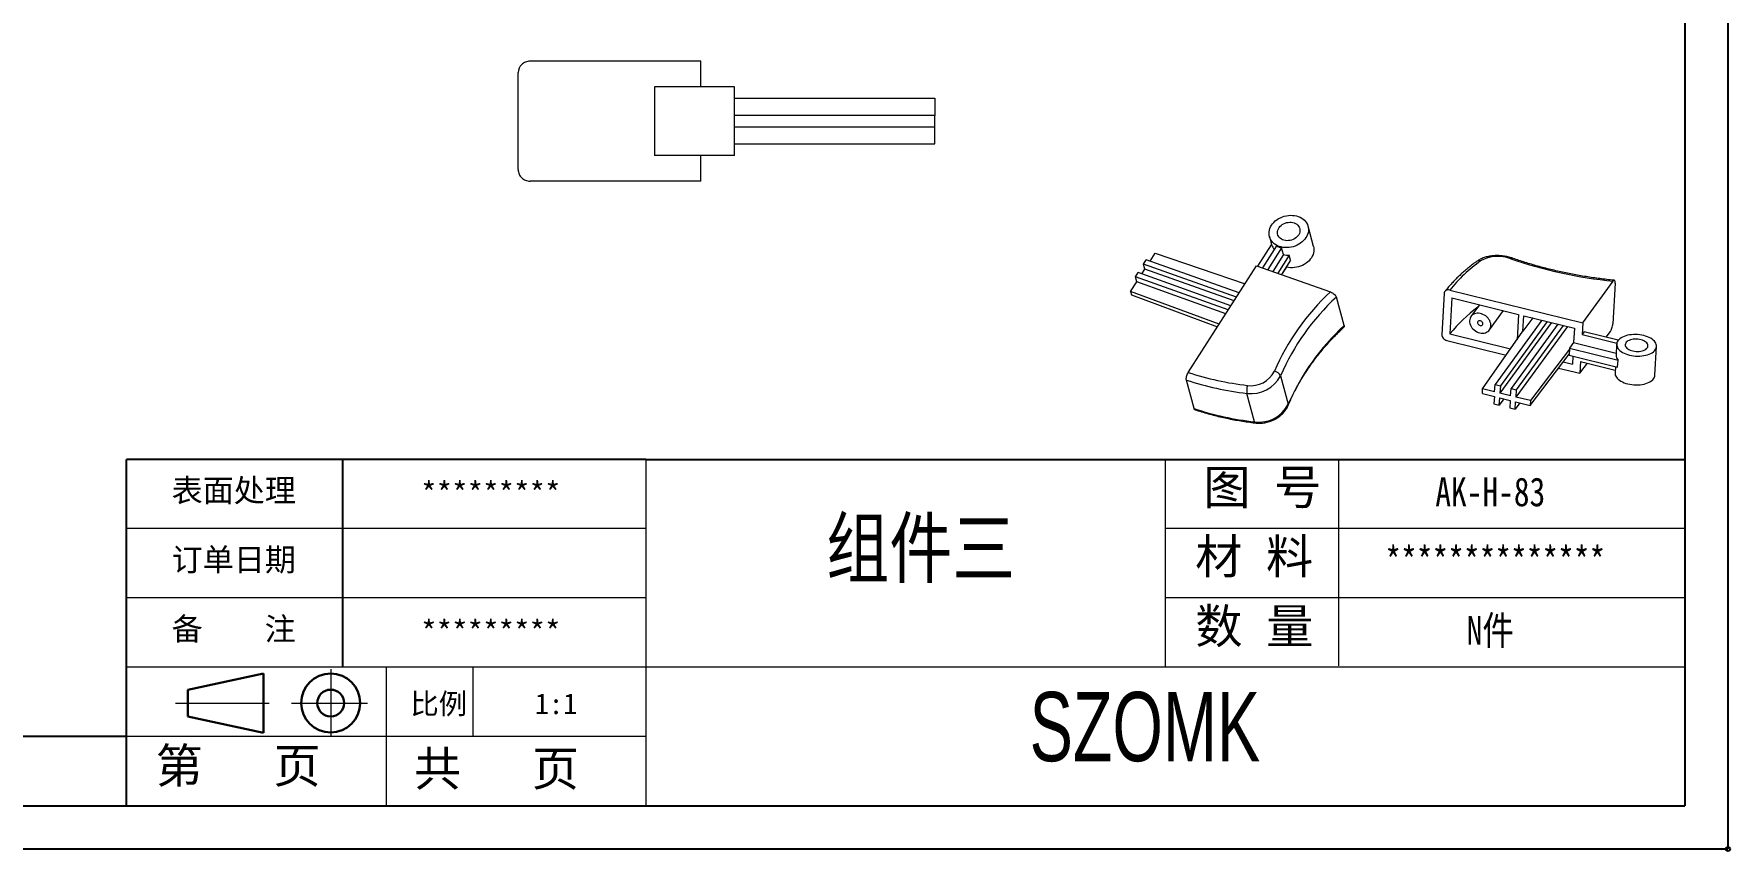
# Model space of a CAD drawing. Header units: inches. Extents: x 1424 to 4050, y 1126 to 1517.
# Drawn here: x 3710.1 to 3858.7, y 1125.7 to 1197.2 of the extents above; entities that cross this region are included whole.
import ezdxf

# ---------------------------------------------------------------- set-up
doc = ezdxf.new("R2010")
doc.units = ezdxf.units.IN
doc.header["$LTSCALE"] = 15
doc.linetypes.add('CENTER2', pattern=[28.575, 19.05, -3.175, 3.175, -3.175])
doc.layers.add('文字', color=81, linetype='Continuous')
for name, color, linetype, lineweight in [('粗实线', 7, 'Continuous', 30), ('细实线', 3, 'Continuous', 9), ('细点划线', 2, 'CENTER2', 9)]:
    doc.layers.add(name, color=color, linetype=linetype, lineweight=lineweight)
doc.styles.get("Standard").update_dxf_attribs({"font": 'txt', "bigfont": 'gbcbig.shx'})
doc.styles.add('宋体', font='', dxfattribs={"width": 0.8, "height": 3.5})
doc.styles.add('长仿宋', font='', dxfattribs={"width": 0.7, "height": 4})
doc.styles.get('宋体').set_extended_font_data('SimSun')
doc.styles.get('长仿宋').set_extended_font_data('SimSun')

msp = doc.modelspace()

# ---------------------------------------------------------------- linework, layer by layer
for p, q in [((3858.559, 1285.122), (3858.559, 1125.84)), ((3854.766, 1281.33), (3854.766, 1129.632)), ((3763.748, 1159.971), (3718.238, 1159.971)), ((3718.238, 1129.632), (3718.238, 1159.971)), ((3737.201, 1141.768), (3737.201, 1159.971)), ((3763.748, 1159.971), (3854.766, 1159.971)), ((3718.238, 1135.7), (3640.873, 1135.7)), ((3640.873, 1129.632), (3854.766, 1129.632)), ((3633.288, 1125.84), (3858.559, 1125.84))]:
    msp.add_line(p, q)
at = {"color": 7, "linetype": 'Continuous', "lineweight": 15}
for p, q in [((3768.563, 1194.847), (3753.596, 1194.847)), ((3768.563, 1192.597), (3768.563, 1194.847)), ((3752.563, 1185.347), (3752.563, 1193.847)), ((3764.516, 1192.597), (3764.516, 1186.597)), ((3768.016, 1192.597), (3764.516, 1192.597)), ((3771.516, 1192.597), (3768.016, 1192.597)), ((3771.516, 1186.597), (3771.516, 1192.597)), ((3771.516, 1191.597), (3789.063, 1191.597)), ((3789.063, 1191.597), (3789.063, 1190.097)), ((3789.063, 1190.097), (3771.516, 1190.097)), ((3771.516, 1189.097), (3789.063, 1189.097)), ((3789.063, 1189.097), (3789.063, 1190.097)), ((3789.063, 1187.597), (3789.063, 1189.097)), ((3771.516, 1187.597), (3789.063, 1187.597)), ((3768.016, 1186.597), (3764.516, 1186.597)), ((3771.516, 1186.597), (3768.016, 1186.597)), ((3768.563, 1184.347), (3768.563, 1186.597)), ((3768.563, 1184.347), (3753.596, 1184.347)), ((3822.239, 1178.626), (3821.763, 1180.388)), ((3817.379, 1176.894), (3818.577, 1178.765)), ((3817.795, 1176.746), (3819.025, 1178.664)), ((3819.453, 1178.505), (3818.227, 1176.592)), ((3818.384, 1179.477), (3818.576, 1178.763)), ((3819.615, 1177.903), (3819.453, 1178.505)), ((3807.354, 1177.077), (3807.594, 1177.451)), ((3815.494, 1174.175), (3807.354, 1177.077)), ((3807.473, 1176.636), (3807.354, 1177.077)), ((3815.733, 1174.549), (3807.594, 1177.451)), ((3807.92, 1177.335), (3808.372, 1178.039)), ((3808.372, 1178.039), (3816.243, 1175.346)), ((3819.615, 1177.903), (3818.673, 1176.433)), ((3820.116, 1177.856), (3819.105, 1176.279)), ((3820.235, 1177.416), (3819.432, 1176.162)), ((3820.235, 1177.416), (3820.116, 1177.856)), ((3806.635, 1175.954), (3806.875, 1176.328)), ((3814.774, 1173.053), (3806.635, 1175.954)), ((3806.754, 1175.514), (3806.635, 1175.954)), ((3815.014, 1173.427), (3806.875, 1176.328)), ((3807.201, 1176.212), (3807.473, 1176.636)), ((3815.286, 1173.851), (3807.473, 1176.636)), ((3811.27, 1167.581), (3817.262, 1176.936)), ((3817.262, 1176.936), (3823.721, 1174.633)), ((3819.897, 1176.86), (3819.447, 1176.157)), ((3819.897, 1176.86), (3819.892, 1176.88)), ((3845.842, 1171.923), (3848.507, 1175.584)), ((3806.215, 1174.672), (3806.754, 1175.514)), ((3813.975, 1171.804), (3806.215, 1174.672)), ((3806.215, 1174.672), (3806.294, 1174.378)), ((3806.294, 1174.378), (3813.838, 1171.59)), ((3814.567, 1172.728), (3806.754, 1175.514)), ((3824.92, 1171.683), (3824.246, 1174.18)), ((3833.686, 1174.489), (3833.483, 1170.913)), ((3834.177, 1174.795), (3845.842, 1171.923)), ((3834.374, 1174.106), (3834.195, 1170.951)), ((3834.374, 1174.106), (3840.207, 1172.671)), ((3848.667, 1175.417), (3848.464, 1171.841)), ((3836.789, 1173.512), (3836.042, 1172.486)), ((3837.659, 1171.309), (3838.887, 1172.995)), ((3840.207, 1172.671), (3840.081, 1170.454)), ((3840.596, 1171.189), (3840.673, 1172.556)), ((3840.673, 1172.556), (3845.106, 1171.465)), ((3837.062, 1166.145), (3840.596, 1171.189)), ((3842.259, 1172.165), (3838.148, 1166.518)), ((3843.085, 1171.962), (3838.579, 1165.772)), ((3842.725, 1172.051), (3838.614, 1166.403)), ((3843.659, 1171.821), (3839.548, 1166.173)), ((3844.484, 1171.618), (3839.979, 1165.427)), ((3844.125, 1171.706), (3840.014, 1166.058)), ((3841.452, 1172.364), (3840.596, 1171.189)), ((3845.106, 1171.465), (3845.035, 1170.203)), ((3845.842, 1171.923), (3845.783, 1170.893)), ((3845.961, 1171.137), (3845.783, 1170.893)), ((3848.948, 1170.402), (3845.961, 1171.137)), ((3847.889, 1170.663), (3848.256, 1171.167)), ((3833.926, 1170.378), (3839.13, 1169.097)), ((3834.195, 1170.951), (3839.512, 1169.642)), ((3844.672, 1169.608), (3841.262, 1165.111)), ((3844.672, 1169.608), (3844.649, 1169.187)), ((3844.678, 1169.713), (3844.672, 1169.608)), ((3845.035, 1170.203), (3844.678, 1169.713)), ((3844.678, 1169.713), (3848.924, 1168.668)), ((3845.035, 1170.203), (3848.76, 1169.285)), ((3845.783, 1170.893), (3848.816, 1170.146)), ((3848.804, 1170.061), (3848.751, 1169.115)), ((3852.156, 1167.339), (3852.299, 1169.863)), ((3841.238, 1164.691), (3844.649, 1169.187)), ((3844.131, 1168.505), (3844.927, 1168.31)), ((3844.649, 1169.187), (3844.643, 1169.082)), ((3844.643, 1169.082), (3848.888, 1168.037)), ((3844.966, 1169.003), (3844.927, 1168.31)), ((3845.65, 1168.537), (3845.591, 1167.506)), ((3845.591, 1167.506), (3846.236, 1168.392)), ((3845.65, 1168.537), (3848.676, 1167.792)), ((3848.888, 1168.037), (3848.924, 1168.668)), ((3811.783, 1164.416), (3811.109, 1166.913)), ((3819.357, 1167.299), (3820.031, 1164.801)), ((3843.722, 1167.966), (3845.591, 1167.506)), ((3848.692, 1168.085), (3848.661, 1167.537)), ((3817.084, 1163.254), (3816.41, 1165.751)), ((3837.038, 1165.724), (3837.062, 1166.145)), ((3837.038, 1165.724), (3838.088, 1165.466)), ((3838.112, 1165.887), (3837.062, 1166.145)), ((3838.088, 1165.466), (3838.052, 1164.835)), ((3838.112, 1165.887), (3838.148, 1166.518)), ((3838.148, 1166.518), (3838.614, 1166.403)), ((3838.519, 1164.72), (3838.555, 1165.351)), ((3838.914, 1165.263), (3838.519, 1164.72)), ((3838.555, 1165.351), (3839.488, 1165.121)), ((3838.614, 1166.403), (3838.579, 1165.772)), ((3839.512, 1165.542), (3838.579, 1165.772)), ((3839.488, 1165.121), (3839.452, 1164.49)), ((3839.512, 1165.542), (3839.548, 1166.173)), ((3839.548, 1166.173), (3840.014, 1166.058)), ((3840.014, 1166.058), (3839.979, 1165.427)), ((3841.262, 1165.111), (3839.979, 1165.427)), ((3838.052, 1164.835), (3838.519, 1164.72)), ((3839.452, 1164.49), (3839.919, 1164.376)), ((3839.919, 1164.376), (3839.955, 1165.007)), ((3840.314, 1164.918), (3839.919, 1164.376)), ((3839.955, 1165.007), (3841.238, 1164.691)), ((3841.262, 1165.111), (3841.238, 1164.691))]:
    msp.add_line(p, q, dxfattribs=at)
at = {"color": 7, "linetype": 'Continuous', "lineweight": 15, "flags": 128}
for points in [[(3820.912, 1181.242), (3821.066, 1181.179), (3821.208, 1181.102), (3821.338, 1181.012), (3821.454, 1180.91), (3821.555, 1180.797), (3821.64, 1180.675), (3821.707, 1180.545), (3821.757, 1180.409), (3821.788, 1180.267), (3821.801, 1180.121), (3821.794, 1179.973), (3821.769, 1179.825), (3821.725, 1179.678), (3821.663, 1179.534), (3821.584, 1179.394), (3821.488, 1179.26), (3821.376, 1179.133), (3821.251, 1179.016), (3821.112, 1178.908), (3820.962, 1178.811), (3820.802, 1178.727), (3820.634, 1178.656), (3820.461, 1178.599), (3820.282, 1178.556), (3820.102, 1178.529), (3819.921, 1178.517), (3819.742, 1178.521), (3819.567, 1178.539), (3819.397, 1178.574), (3819.234, 1178.623), (3819.081, 1178.686), (3818.939, 1178.763), (3818.809, 1178.853), (3818.692, 1178.955), (3818.591, 1179.068), (3818.507, 1179.189), (3818.439, 1179.32), (3818.389, 1179.456), (3818.358, 1179.598), (3818.346, 1179.744), (3818.352, 1179.892), (3818.377, 1180.04), (3818.421, 1180.187), (3818.483, 1180.331), (3818.563, 1180.471), (3818.659, 1180.605), (3818.77, 1180.731), (3818.896, 1180.849), (3819.035, 1180.957), (3819.185, 1181.054), (3819.344, 1181.138), (3819.512, 1181.209), (3819.686, 1181.266), (3819.864, 1181.309), (3820.045, 1181.336), (3820.225, 1181.348), (3820.404, 1181.344), (3820.58, 1181.325), (3820.75, 1181.291), (3820.912, 1181.242)], [(3820.553, 1180.681), (3820.668, 1180.631), (3820.772, 1180.567), (3820.862, 1180.491), (3820.937, 1180.404), (3820.995, 1180.308), (3821.035, 1180.205), (3821.057, 1180.096), (3821.059, 1179.984), (3821.042, 1179.871), (3821.007, 1179.759), (3820.953, 1179.651), (3820.882, 1179.548), (3820.795, 1179.453), (3820.694, 1179.367), (3820.581, 1179.292), (3820.458, 1179.229), (3820.328, 1179.18), (3820.193, 1179.146), (3820.055, 1179.127), (3819.918, 1179.124), (3819.784, 1179.136), (3819.655, 1179.164), (3819.535, 1179.207), (3819.425, 1179.264), (3819.328, 1179.334), (3819.245, 1179.416), (3819.178, 1179.508), (3819.129, 1179.608), (3819.098, 1179.714), (3819.086, 1179.825), (3819.093, 1179.937), (3819.12, 1180.05), (3819.165, 1180.16), (3819.227, 1180.266), (3819.306, 1180.365), (3819.4, 1180.456), (3819.508, 1180.537), (3819.626, 1180.606), (3819.753, 1180.662), (3819.886, 1180.704), (3820.022, 1180.73), (3820.16, 1180.741), (3820.296, 1180.737), (3820.428, 1180.716), (3820.553, 1180.681)], [(3822.239, 1178.626), (3822.264, 1178.504), (3822.277, 1178.358), (3822.27, 1178.21), (3822.245, 1178.062), (3822.201, 1177.915), (3822.139, 1177.771), (3822.059, 1177.631), (3821.964, 1177.497), (3821.852, 1177.371), (3821.726, 1177.253), (3821.588, 1177.145), (3821.438, 1177.049), (3821.278, 1176.964), (3821.11, 1176.893), (3820.936, 1176.836), (3820.758, 1176.794), (3820.578, 1176.766), (3820.397, 1176.754), (3820.218, 1176.758), (3820.042, 1176.777), (3819.873, 1176.811), (3819.866, 1176.812)], [(3836.803, 1171.056), (3836.934, 1171.032), (3837.062, 1171.025), (3837.187, 1171.035), (3837.305, 1171.062), (3837.414, 1171.105), (3837.513, 1171.163), (3837.598, 1171.236), (3837.669, 1171.322), (3837.724, 1171.419), (3837.762, 1171.525), (3837.782, 1171.638), (3837.784, 1171.757), (3837.768, 1171.878), (3837.734, 1171.999), (3837.683, 1172.119), (3837.616, 1172.234), (3837.534, 1172.343), (3837.438, 1172.443), (3837.331, 1172.532), (3837.215, 1172.609), (3837.092, 1172.672), (3836.964, 1172.72), (3836.833, 1172.752), (3836.704, 1172.768), (3836.577, 1172.766), (3836.455, 1172.748), (3836.341, 1172.713), (3836.237, 1172.662), (3836.145, 1172.596), (3836.067, 1172.517), (3836.004, 1172.425), (3835.957, 1172.324), (3835.928, 1172.213), (3835.917, 1172.097), (3835.924, 1171.977), (3835.949, 1171.856), (3835.991, 1171.735), (3836.051, 1171.617), (3836.126, 1171.505), (3836.215, 1171.4), (3836.316, 1171.305), (3836.428, 1171.222), (3836.548, 1171.152), (3836.674, 1171.096), (3836.803, 1171.056)], [(3836.839, 1171.687), (3836.905, 1171.679), (3836.967, 1171.689), (3837.019, 1171.716), (3837.058, 1171.757), (3837.08, 1171.81), (3837.084, 1171.87), (3837.068, 1171.932), (3837.035, 1171.991), (3836.987, 1172.043), (3836.928, 1172.083), (3836.863, 1172.107), (3836.797, 1172.115), (3836.735, 1172.105), (3836.682, 1172.078), (3836.644, 1172.037), (3836.622, 1171.984), (3836.618, 1171.924), (3836.634, 1171.862), (3836.667, 1171.803), (3836.715, 1171.751), (3836.774, 1171.711), (3836.839, 1171.687)], [(3852.185, 1169.56), (3852.241, 1169.652), (3852.279, 1169.747), (3852.297, 1169.844), (3852.297, 1169.943), (3852.278, 1170.042), (3852.239, 1170.14), (3852.182, 1170.236), (3852.107, 1170.329), (3852.016, 1170.418), (3851.908, 1170.502), (3851.785, 1170.581), (3851.649, 1170.652), (3851.501, 1170.716), (3851.342, 1170.771), (3851.175, 1170.818), (3851.001, 1170.855), (3850.822, 1170.883), (3850.64, 1170.9), (3850.457, 1170.908), (3850.275, 1170.904), (3850.096, 1170.891), (3849.922, 1170.867), (3849.755, 1170.834), (3849.597, 1170.79), (3849.449, 1170.738), (3849.313, 1170.677), (3849.191, 1170.609), (3849.084, 1170.533), (3848.993, 1170.451), (3848.918, 1170.364), (3848.862, 1170.272), (3848.825, 1170.177), (3848.806, 1170.08), (3848.806, 1169.981), (3848.826, 1169.882), (3848.864, 1169.784), (3848.921, 1169.688), (3848.996, 1169.595), (3849.087, 1169.506), (3849.195, 1169.421), (3849.318, 1169.343), (3849.454, 1169.272), (3849.602, 1169.208), (3849.761, 1169.152), (3849.928, 1169.106), (3850.102, 1169.068), (3850.282, 1169.041), (3850.464, 1169.023), (3850.646, 1169.016), (3850.828, 1169.019), (3851.007, 1169.033), (3851.181, 1169.057), (3851.348, 1169.09), (3851.506, 1169.133), (3851.654, 1169.186), (3851.79, 1169.246), (3851.912, 1169.315), (3852.019, 1169.391), (3852.111, 1169.473), (3852.185, 1169.56)], [(3851.485, 1169.732), (3851.525, 1169.803), (3851.547, 1169.876), (3851.549, 1169.951), (3851.532, 1170.026), (3851.495, 1170.1), (3851.441, 1170.172), (3851.369, 1170.239), (3851.281, 1170.301), (3851.179, 1170.356), (3851.064, 1170.404), (3850.94, 1170.443), (3850.808, 1170.473), (3850.671, 1170.492), (3850.532, 1170.502), (3850.393, 1170.5), (3850.258, 1170.489), (3850.128, 1170.467), (3850.006, 1170.435), (3849.895, 1170.394), (3849.796, 1170.345), (3849.713, 1170.288), (3849.645, 1170.225), (3849.596, 1170.157), (3849.565, 1170.085), (3849.553, 1170.01), (3849.56, 1169.935), (3849.587, 1169.86), (3849.633, 1169.787), (3849.696, 1169.718), (3849.777, 1169.653), (3849.872, 1169.594), (3849.98, 1169.543), (3850.1, 1169.499), (3850.228, 1169.465), (3850.363, 1169.44), (3850.501, 1169.426), (3850.641, 1169.422), (3850.778, 1169.428), (3850.911, 1169.445), (3851.038, 1169.471), (3851.154, 1169.508), (3851.259, 1169.553), (3851.35, 1169.606), (3851.426, 1169.666), (3851.485, 1169.732)], [(3848.661, 1167.537), (3848.663, 1167.457), (3848.682, 1167.358), (3848.721, 1167.26), (3848.778, 1167.164), (3848.852, 1167.071), (3848.944, 1166.982), (3849.052, 1166.897), (3849.175, 1166.819), (3849.311, 1166.748), (3849.459, 1166.684), (3849.618, 1166.628), (3849.785, 1166.582), (3849.959, 1166.544), (3850.138, 1166.517), (3850.32, 1166.499), (3850.503, 1166.492), (3850.685, 1166.495), (3850.864, 1166.509), (3851.038, 1166.533), (3851.205, 1166.566), (3851.363, 1166.609), (3851.511, 1166.662), (3851.647, 1166.722), (3851.769, 1166.791), (3851.876, 1166.867), (3851.967, 1166.949), (3852.042, 1167.036)]]:
    msp.add_lwpolyline(points, dxfattribs=at)
at = {"color": 8, "linetype": 'Continuous', "lineweight": 15, "flags": 128}
for points in [[(3820.027, 1164.698), (3820.037, 1164.746), (3820.031, 1164.801)], [(3817.15, 1163.158), (3817.149, 1163.158), (3817.124, 1163.172), (3817.102, 1163.204), (3817.084, 1163.254)]]:
    msp.add_lwpolyline(points, dxfattribs=at)
msp.add_circle((3858.559, 1125.84), 0.183)
at = {"color": 7, "linetype": 'Continuous', "lineweight": 15}
for centre, radius, start, end in [((3819.673, 1179.123), 1.153, 198.09264, 222.34233), ((3819.818, 1180.146), 1.681, 241.83827, 257.46056), ((3820.048, 1179.84), 1.984, 257.40157, 271.94853), ((3844.588, 1166.447), 13.345, 125.24817, 141.27785), ((3838.418, 1174.672), 3.081, 68.98846, 119.79963), ((3852.194, 1213.997), 38.589, 250.82952, 264.51678), ((3837.986, 1159.351), 20.906, 133.02813, 156.50957), ((3838.146, 1159.127), 20.489, 132.71744, 156.49438), ((3844.39, 1162.785), 13.062, 126.45246, 141.30392), ((3838.82, 1156.63), 20.489, 132.71744, 156.49438), ((3849.383, 1169.103), 0.632, 178.988, 223.48177), ((3819.462, 1192.343), 26.767, 251.81667, 263.4529), ((3819.448, 1192.517), 26.243, 251.84216, 263.45234), ((3816.796, 1168.595), 2.87, 262.26383, 333.14697), ((3816.772, 1168.707), 2.284, 262.04018, 333.37063), ((3818.722, 1166.978), 0.711, 26.78011, 82.64633), ((3851.596, 1167.377), 0.561, 322.60293, 356.13084), ((3817.85, 1166.006), 1.462, 162.48844, 190.02922), ((3820.136, 1189.846), 26.767, 251.81667, 263.4529), ((3817.474, 1166.09), 2.863, 262.16254, 333.24826)]:
    msp.add_arc(centre, radius, start, end, dxfattribs=at)
at = {"color": 8, "linetype": 'Continuous', "lineweight": 15}
for centre, radius, start, end in [((3836.741, 1177.066), 0.315, 62.53245, 122.9518), ((3839.634, 1177.458), 0.144, 77.52027, 141.38315)]:
    msp.add_arc(centre, radius, start, end, dxfattribs=at)
at = {"color": 7, "linetype": 'Continuous', "lineweight": 15}
for points, knots in [([(3753.596, 1194.847), (3753.462, 1194.847), (3753.331, 1194.822), (3753.082, 1194.724), (3752.968, 1194.651), (3752.679, 1194.377), (3752.563, 1194.115), (3752.563, 1193.847)], [0, 0, 0, 0, 0.25, 0.25, 0.5, 0.5, 1, 1, 1, 1]), ([(3752.563, 1185.347), (3752.563, 1185.212), (3752.591, 1185.08), (3752.697, 1184.836), (3752.775, 1184.725), (3752.967, 1184.543), (3753.082, 1184.47), (3753.329, 1184.372), (3753.462, 1184.347), (3753.596, 1184.347)], [0, 0, 0, 0, 0.25, 0.25, 0.5, 0.5, 0.75, 0.75, 1, 1, 1, 1]), ([(3836.57, 1177.33), (3836.503, 1177.281), (3836.308, 1177.139), (3835.996, 1176.9), (3835.64, 1176.61), (3835.298, 1176.314), (3834.971, 1176.012), (3834.658, 1175.706), (3834.361, 1175.394), (3834.08, 1175.077), (3833.881, 1174.837), (3833.775, 1174.703), (3833.755, 1174.677)], [0, 0, 0, 0, 0.0602945, 0.17458002, 0.28884642, 0.40306835, 0.51723286, 0.63132567, 0.74533129, 0.85923321, 0.97301431, 1, 1, 1, 1]), ([(3839.665, 1177.598), (3839.633, 1177.61), (3839.538, 1177.642), (3839.377, 1177.688), (3839.182, 1177.734), (3838.982, 1177.77), (3838.78, 1177.796), (3838.576, 1177.812), (3838.371, 1177.818), (3838.167, 1177.815), (3837.965, 1177.801), (3837.766, 1177.777), (3837.572, 1177.743), (3837.382, 1177.699), (3837.199, 1177.645), (3837.023, 1177.58), (3836.856, 1177.504), (3836.704, 1177.422), (3836.613, 1177.359), (3836.57, 1177.33)], [0, 0, 0, 0, 0.0325534, 0.0932439, 0.1536878, 0.2139375, 0.2740514, 0.3340926, 0.3941266, 0.4542083, 0.5143958, 0.5747586, 0.6353668, 0.6962889, 0.7575855, 0.8192973, 0.881423, 0.9438819, 1, 1, 1, 1]), ([(3848.602, 1175.655), (3848.534, 1175.661), (3848.262, 1175.688), (3847.788, 1175.741), (3847.18, 1175.818), (3846.575, 1175.903), (3845.974, 1175.997), (3845.376, 1176.1), (3844.783, 1176.211), (3844.194, 1176.331), (3843.611, 1176.459), (3843.033, 1176.596), (3842.461, 1176.74), (3841.896, 1176.893), (3841.338, 1177.053), (3840.787, 1177.221), (3840.254, 1177.394), (3839.882, 1177.522), (3839.69, 1177.59), (3839.665, 1177.598)], [0, 0, 0, 0, 0.0216221, 0.0865128, 0.1514023, 0.2162885, 0.2811705, 0.3460477, 0.4109194, 0.4757849, 0.5406434, 0.6054943, 0.6703368, 0.7351703, 0.799994, 0.8648072, 0.9296093, 0.9909856, 1, 1, 1, 1]), ([(3848.667, 1175.417), (3848.67, 1175.473), (3848.668, 1175.522), (3848.655, 1175.598), (3848.644, 1175.626), (3848.614, 1175.656), (3848.595, 1175.658), (3848.554, 1175.639), (3848.531, 1175.617), (3848.507, 1175.584)], [0, 0, 0, 0, 0.25, 0.25, 0.5, 0.5, 0.75, 0.75, 1, 1, 1, 1]), ([(3823.721, 1174.633), (3823.779, 1174.613), (3823.838, 1174.585), (3823.953, 1174.518), (3824.008, 1174.479), (3824.154, 1174.354), (3824.225, 1174.259), (3824.246, 1174.18)], [0, 0, 0, 0, 0.25, 0.25, 0.5, 0.5, 1, 1, 1, 1]), ([(3834.177, 1174.795), (3834.115, 1174.81), (3834.054, 1174.814), (3833.939, 1174.8), (3833.885, 1174.781), (3833.749, 1174.697), (3833.692, 1174.6), (3833.686, 1174.489)], [0, 0, 0, 0, 0.25, 0.25, 0.5, 0.5, 1, 1, 1, 1]), ([(3820.027, 1164.698), (3820.063, 1164.782), (3820.167, 1165.026), (3820.352, 1165.428), (3820.588, 1165.904), (3820.838, 1166.376), (3821.104, 1166.844), (3821.384, 1167.307), (3821.679, 1167.765), (3821.989, 1168.218), (3822.312, 1168.665), (3822.65, 1169.106), (3823.001, 1169.541), (3823.366, 1169.969), (3823.744, 1170.391), (3824.135, 1170.805), (3824.517, 1171.192), (3824.775, 1171.437), (3824.894, 1171.55)], [0, 0, 0, 0, 0.0339069, 0.099038, 0.164158, 0.2292617, 0.2943503, 0.3594249, 0.4244865, 0.4895364, 0.5545755, 0.6196049, 0.6846257, 0.7496387, 0.8146448, 0.8796449, 0.9446397, 1, 1, 1, 1]), ([(3824.92, 1171.683), (3824.924, 1171.668), (3824.93, 1171.636), (3824.924, 1171.596), (3824.911, 1171.567), (3824.897, 1171.555), (3824.892, 1171.552)], [0, 0, 0, 0, 0.2859039, 0.5802103, 0.866085, 1, 1, 1, 1]), ([(3848.256, 1171.167), (3848.28, 1171.2), (3848.304, 1171.243), (3848.351, 1171.345), (3848.373, 1171.403), (3848.431, 1171.589), (3848.458, 1171.728), (3848.464, 1171.841)], [0, 0, 0, 0, 0.25, 0.25, 0.5, 0.5, 1, 1, 1, 1]), ([(3833.483, 1170.913), (3833.48, 1170.858), (3833.489, 1170.8), (3833.53, 1170.687), (3833.562, 1170.632), (3833.685, 1170.483), (3833.803, 1170.408), (3833.926, 1170.378)], [0, 0, 0, 0, 0.25, 0.25, 0.5, 0.5, 1, 1, 1, 1]), ([(3811.109, 1166.913), (3811.099, 1166.952), (3811.095, 1167), (3811.099, 1167.108), (3811.108, 1167.169), (3811.153, 1167.354), (3811.206, 1167.482), (3811.27, 1167.581)], [0, 0, 0, 0, 0.25, 0.25, 0.5, 0.5, 1, 1, 1, 1]), ([(3811.857, 1164.319), (3811.848, 1164.323), (3811.829, 1164.331), (3811.808, 1164.355), (3811.793, 1164.385), (3811.786, 1164.405), (3811.783, 1164.416)], [0, 0, 0, 0, 0.2643708, 0.5852425, 0.7913515, 1, 1, 1, 1]), ([(3811.857, 1164.319), (3811.948, 1164.289), (3812.231, 1164.196), (3812.711, 1164.05), (3813.3, 1163.885), (3813.896, 1163.734), (3814.498, 1163.596), (3815.107, 1163.471), (3815.721, 1163.36), (3816.339, 1163.262), (3816.817, 1163.198), (3817.088, 1163.165), (3817.15, 1163.158)], [0, 0, 0, 0, 0.0540875, 0.168056, 0.28203, 0.3960117, 0.51, 0.623994, 0.7379931, 0.8519964, 0.9660033, 1, 1, 1, 1]), ([(3817.15, 1163.158), (3817.188, 1163.154), (3817.293, 1163.143), (3817.467, 1163.137), (3817.672, 1163.143), (3817.877, 1163.164), (3818.081, 1163.199), (3818.282, 1163.249), (3818.48, 1163.312), (3818.673, 1163.388), (3818.859, 1163.477), (3819.038, 1163.579), (3819.207, 1163.692), (3819.366, 1163.817), (3819.514, 1163.951), (3819.65, 1164.095), (3819.772, 1164.248), (3819.88, 1164.407), (3819.964, 1164.558), (3820.008, 1164.657), (3820.027, 1164.698)], [0, 0, 0, 0, 0.03255746, 0.09028125, 0.14803188, 0.20582863, 0.26366096, 0.32152372, 0.3794166, 0.43734061, 0.49529656, 0.5532824, 0.61129057, 0.66930669, 0.72730745, 0.78525925, 0.84311785, 0.90082967, 0.9583351, 1, 1, 1, 1])]:
    msp.add_open_spline(points, degree=3, knots=knots, dxfattribs=at)
at = {"layer": '粗实线', "color": 7}
for p, q in [((3730.231, 1141.2), (3723.601, 1139.795)), ((3730.231, 1141.2), (3730.231, 1136.004)), ((3723.601, 1139.795), (3723.601, 1137.45)), ((3723.601, 1137.45), (3730.231, 1136.004))]:
    msp.add_line(p, q, dxfattribs=at)
for radius in [2.578, 1.172]:
    msp.add_circle((3736.132, 1138.622), radius, dxfattribs=at)
at = {"layer": '细实线', "color": 7}
for p, q in [((3763.748, 1159.971), (3763.748, 1129.632)), ((3809.257, 1159.971), (3809.257, 1141.768)), ((3824.427, 1159.971), (3824.427, 1141.895)), ((3763.748, 1153.904), (3718.238, 1153.904)), ((3854.766, 1153.904), (3809.257, 1153.904)), ((3763.748, 1147.836), (3718.238, 1147.836)), ((3854.766, 1147.836), (3809.257, 1147.836)), ((3854.766, 1141.768), (3718.238, 1141.768)), ((3740.993, 1141.768), (3740.993, 1129.632)), ((3748.578, 1141.768), (3748.578, 1135.7)), ((3763.748, 1135.7), (3718.238, 1135.7))]:
    msp.add_line(p, q, dxfattribs=at)
at = {"layer": '细点划线', "color": 7}
for p, q in [((3736.132, 1141.59), (3736.132, 1135.7)), ((3722.544, 1138.622), (3730.739, 1138.622)), ((3732.684, 1138.622), (3739.347, 1138.622))]:
    msp.add_line(p, q, dxfattribs=at)

# ---------------------------------------------------------------- texts
at = {"char_height": 1.99553, "width": 1134.16125, "attachment_point": 1}
for s, insert in [('{\\fSimHei|b0|i0|c134|p49;表面处理}', (3722.196, 1158.249)), ('{\\fSimHei|b0|i0|c134|p49;*********}', (3744.052, 1157.993)), ('{\\fSimHei|b0|i0|c134|p49;订单日期}', (3722.196, 1152.182)), ('{\\fSimHei|b0|i0|c134|p49;备    注}', (3722.196, 1146.114)), ('{\\fSimHei|b0|i0|c134|p49;*********}', (3744.052, 1145.857))]:
    msp.add_mtext(s, dxfattribs=dict(at, insert=insert))
at = {"layer": '文字', "color": 0, "attachment_point": 1, "style": '宋体'}
for s, insert, char_height, width in [('{\\H1.111x;AK-H-83}', (3832.917, 1158.386), 2.27546, 26.30691), ('组件三', (3779.556, 1154.733), 5.0566, 64.64662), ('{\\H1.111x;**************}', (3828.54, 1152.319), 2.27546, 26.30691), ('{\\H1.111x;N件}', (3835.669, 1146.251), 2.27546, 26.30691)]:
    msp.add_mtext(s, dxfattribs=dict(at, insert=insert, char_height=char_height, width=width))
at = {"layer": '粗实线', "insert": (3797.371, 1139.595), "char_height": 6.0679, "width": 68.04551, "attachment_point": 1, "style": '长仿宋'}
msp.add_mtext('{\\fSTXinwei|b0|i0|c134|p2;SZOMK}', dxfattribs=at)
at = {"layer": '细实线', "color": 7, "attachment_point": 1}
for s, insert, char_height, width in [('{\\fSimSun|b0|i0|c134|p54;图 号}', (3812.593, 1159.05), 3.03395, 15.16975), ('{\\fSimSun|b0|i0|c134|p54;材 料   }', (3811.874, 1152.982), 3.03395, 15.16975), ('{\\fSimSun|b0|i0|c134|p54;数 量}', (3811.889, 1146.885), 3.03395, 13.70777), ('{\\fSimSun|b0|i0|c134|p54;比例}', (3743.117, 1139.47), 1.82037, 7.99086), ('{\\fSimSun|b0|i0|c134|p54;1:1}', (3754.02, 1139.47), 1.82037, 7.99086), ('{\\fSimSun|b0|i0|c134|p54;第   页}', (3720.791, 1134.657), 3.03395, 22.75463), ('{\\fSimSun|b0|i0|c134|p54; 共   页}', (3741.364, 1134.399), 3.03395, 22.75463)]:
    msp.add_mtext(s, dxfattribs=dict(at, insert=insert, char_height=char_height, width=width))

doc.saveas('drawing.dxf')
